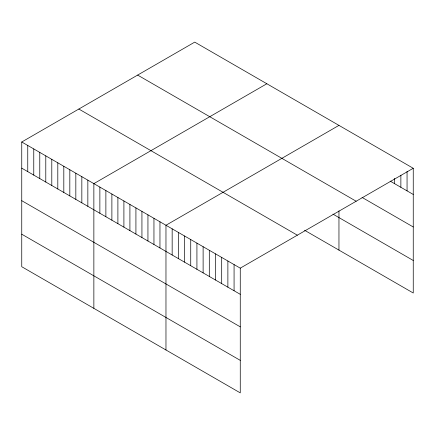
<?xml version="1.0" encoding="UTF-8"?>
<svg xmlns="http://www.w3.org/2000/svg" width="435" height="435" viewBox="0 0 435 435"><rect width="100%" height="100%" fill="white"/><g stroke="black" fill="none" stroke-linecap="round" stroke-linejoin="round"><path stroke-width="0.65" d="M21.75 141.995L240.261 268.15L240.261 392.881L21.75 266.72L21.75 141.995L194.739 42.119L413.25 168.28L413.25 293.005L304.538 230.245M266.845 83.754L93.862 183.624L93.862 308.355M338.957 125.383L165.969 225.259L165.969 349.985M240.261 268.15L413.25 168.28M390.173 181.123L413.25 194.445M362.034 197.403L413.25 226.972M137.65 75.081L356.167 201.236M332.949 214.118L413.25 260.483M78.833 109.033L297.35 235.194M21.75 168.16L240.261 294.321M21.75 200.687L240.261 326.843M21.75 234.199L240.261 360.354M407.057 171.412L407.057 190.873M400.869 175.218L400.869 187.3M394.675 178.355L394.675 183.722M338.957 210.888L338.957 250.114M234.073 264.578L234.073 290.743M227.88 261L227.88 287.171M221.692 257.428L221.692 283.598M215.499 253.855L215.499 280.02M209.306 250.277L209.306 276.448M203.118 246.705L203.118 272.875M196.924 243.132L196.924 269.298M190.731 239.554L190.731 265.725M184.543 235.982L184.543 262.147M178.35 232.404L178.35 258.575M172.162 228.832L172.162 255.002M159.96 221.79L159.96 247.955M153.952 218.321L153.952 244.486M147.943 214.852L147.943 241.017M141.935 211.383L141.935 237.548M135.921 207.908L135.921 234.079M129.913 204.439L129.913 230.61M123.904 200.97L123.904 227.141M117.896 197.501L117.896 223.672M111.887 194.032L111.887 220.202M105.879 190.563L105.879 216.733M99.871 187.093L99.871 213.264M87.848 180.155L87.848 206.326M81.84 176.686L81.84 202.857M75.831 173.217L75.831 199.388M69.823 169.748L69.823 195.919M63.814 166.279L63.814 192.449M57.806 162.81L57.806 188.98M51.798 159.34L51.798 185.511M45.789 155.871L45.789 182.042M39.775 152.402L39.775 178.573M33.767 148.933L33.767 175.104M27.758 145.464L27.758 171.629"/></g></svg>
